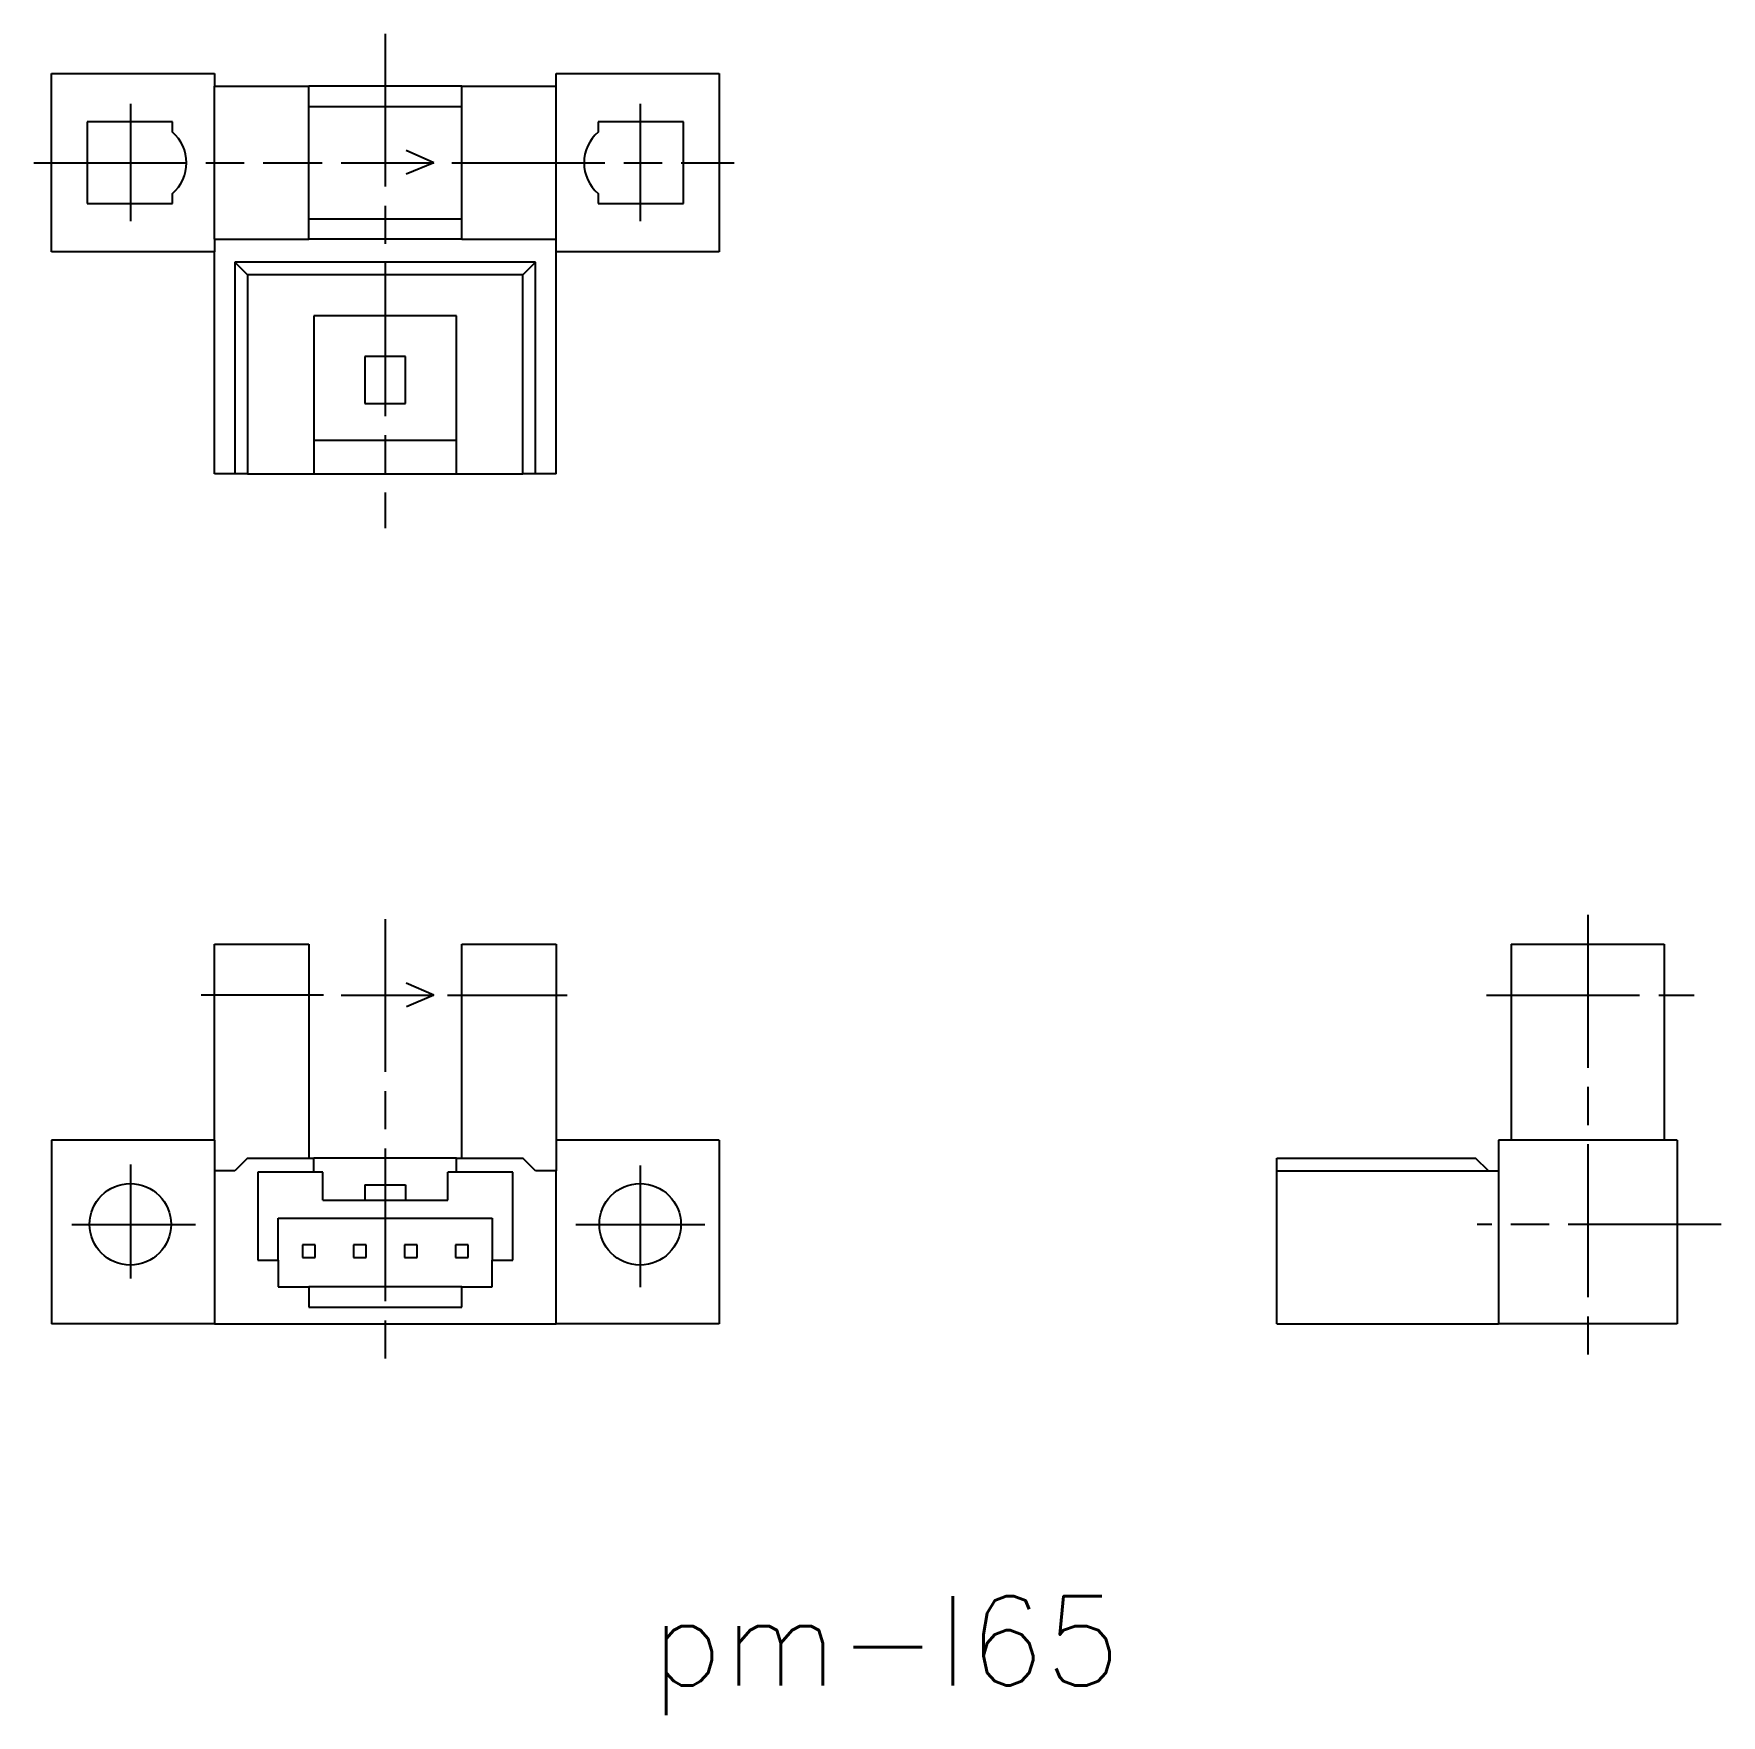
# Model space of a CAD drawing. Extents: x 87.1 to 153.3, y 118 to 184.
import ezdxf

# ---------------------------------------------------------------- set-up
doc = ezdxf.new("R2010")
doc.units = 0
doc.linetypes.add('AM_ISO08W050X2', pattern=[9, 6, -0.75, 1.5, -0.75])
doc.layers.get('0').update_dxf_attribs({"linetype": 'CONTINUOUS'})
doc.styles.get("Standard").update_dxf_attribs({"font": 'txt', "bigfont": 'bigfont'})

# ---------------------------------------------------------------- blocks, each defined once
blk = doc.blocks.new('*U3')
at = {"color": 2}
blk.add_text('pm-l65', height=3.5, dxfattribs=at).set_placement((111.304, 119.197))

msp = doc.modelspace()

# ---------------------------------------------------------------- linework, layer by layer
at = {"color": 4, "linetype": 'AM_ISO08W050X2'}
for p, q in [((100.887, 184.009), (100.887, 164.609)), ((90.887, 181.256), (90.887, 176.657)), ((110.887, 181.256), (110.887, 176.657)), ((87.096, 178.946), (98.411, 178.946)), ((103.496, 178.946), (114.572, 178.946)), ((100.887, 149.273), (100.887, 131.911)), ((148.068, 149.433), (148.068, 131.968)), ((98.468, 146.291), (93.661, 146.291)), ((103.331, 146.291), (108.024, 146.291)), ((144.099, 146.291), (152.239, 146.291)), ((90.887, 139.645), (90.887, 135.164)), ((110.887, 139.603), (110.887, 134.832)), ((88.586, 137.291), (93.439, 137.291)), ((108.371, 137.291), (113.431, 137.291)), ((153.304, 137.291), (143.725, 137.291))]:
    msp.add_line(p, q, dxfattribs=at)
at = {"color": 7, "linetype": 'CONTINUOUS'}
for p, q in [((87.787, 175.446), (87.787, 182.446)), ((87.787, 182.446), (94.187, 182.446)), ((94.187, 182.446), (94.187, 181.946)), ((107.587, 182.446), (113.987, 182.446)), ((107.587, 181.946), (107.587, 182.446)), ((113.987, 182.446), (113.987, 175.446)), ((94.187, 175.946), (94.187, 181.946)), ((94.187, 181.946), (97.887, 181.946)), ((97.887, 175.946), (97.887, 181.946)), ((103.887, 181.946), (97.887, 181.946)), ((103.887, 175.946), (103.887, 181.946)), ((103.887, 181.946), (107.587, 181.946)), ((107.587, 175.946), (107.587, 181.946)), ((103.887, 181.146), (97.887, 181.146)), ((92.537, 180.546), (89.187, 180.546)), ((89.187, 180.546), (89.187, 177.346)), ((92.537, 180.153), (92.537, 180.546)), ((112.587, 180.546), (109.237, 180.546)), ((109.237, 180.546), (109.237, 180.153)), ((112.587, 177.346), (112.587, 180.546)), ((92.537, 177.346), (92.537, 177.739)), ((109.237, 177.739), (109.237, 177.346)), ((89.187, 177.346), (92.537, 177.346)), ((109.237, 177.346), (112.587, 177.346)), ((97.887, 176.746), (103.887, 176.746)), ((94.187, 175.946), (97.887, 175.946)), ((94.187, 175.946), (94.187, 175.446)), ((103.887, 175.946), (97.887, 175.946)), ((103.887, 175.946), (107.587, 175.946)), ((107.587, 175.446), (107.587, 175.946)), ((94.187, 175.446), (87.787, 175.446)), ((94.187, 166.746), (94.187, 175.446)), ((106.787, 175.046), (94.987, 175.046)), ((94.987, 175.046), (95.487, 174.546)), ((94.987, 175.046), (94.987, 166.746)), ((106.787, 175.046), (106.287, 174.546)), ((106.787, 166.746), (106.787, 175.046)), ((113.987, 175.446), (107.587, 175.446)), ((107.587, 166.746), (107.587, 175.446)), ((106.287, 174.546), (95.487, 174.546)), ((95.487, 174.546), (95.487, 166.746)), ((106.287, 166.746), (106.287, 174.546)), ((103.687, 172.946), (98.087, 172.946)), ((98.087, 172.946), (98.087, 166.746)), ((103.687, 166.746), (103.687, 172.946)), ((101.687, 171.346), (100.087, 171.346)), ((100.087, 171.346), (100.087, 169.506)), ((101.687, 169.506), (101.687, 171.346)), ((100.087, 169.506), (101.687, 169.506)), ((103.687, 168.046), (98.087, 168.046)), ((94.987, 166.746), (94.187, 166.746)), ((95.487, 166.746), (94.987, 166.746)), ((95.487, 166.746), (98.087, 166.746)), ((98.087, 166.746), (103.687, 166.746)), ((103.687, 166.746), (106.287, 166.746)), ((106.787, 166.746), (106.287, 166.746)), ((107.587, 166.746), (106.787, 166.746)), ((94.187, 140.591), (94.187, 148.291)), ((94.187, 148.291), (97.887, 148.291)), ((97.887, 148.291), (97.887, 139.891)), ((103.887, 148.291), (107.587, 148.291)), ((103.887, 139.891), (103.887, 148.291)), ((107.587, 148.291), (107.587, 140.591)), ((145.068, 148.291), (151.068, 148.291)), ((145.068, 148.291), (145.068, 140.591)), ((151.068, 148.291), (151.068, 140.591)), ((87.787, 140.591), (87.787, 133.391)), ((94.187, 140.591), (87.787, 140.591)), ((94.187, 140.591), (94.187, 139.391)), ((107.587, 140.591), (107.587, 139.391)), ((113.987, 140.591), (107.587, 140.591)), ((113.987, 140.591), (113.987, 133.391)), ((151.568, 140.591), (144.568, 140.591)), ((144.568, 140.591), (144.568, 133.391)), ((151.568, 140.591), (151.568, 133.391)), ((95.487, 139.891), (94.987, 139.391)), ((95.487, 139.891), (98.087, 139.891)), ((98.087, 139.341), (98.087, 139.891)), ((103.687, 139.891), (98.087, 139.891)), ((103.687, 139.891), (106.287, 139.891)), ((103.687, 139.341), (103.687, 139.891)), ((106.787, 139.391), (106.287, 139.891)), ((135.868, 139.891), (143.668, 139.891)), ((135.868, 139.391), (135.868, 139.891)), ((144.168, 139.391), (143.668, 139.891)), ((94.987, 139.391), (94.187, 139.391)), ((94.187, 139.391), (94.187, 133.391)), ((95.887, 139.341), (95.887, 135.891)), ((98.087, 139.341), (95.887, 139.341)), ((98.437, 139.341), (98.087, 139.341)), ((98.437, 138.241), (98.437, 139.341)), ((103.337, 138.241), (103.337, 139.341)), ((103.687, 139.341), (103.337, 139.341)), ((105.887, 139.341), (103.687, 139.341)), ((105.887, 135.891), (105.887, 139.341)), ((107.587, 139.391), (106.787, 139.391)), ((107.587, 133.391), (107.587, 139.391)), ((135.868, 133.391), (135.868, 139.391)), ((135.868, 139.391), (144.568, 139.391)), ((100.087, 138.841), (100.087, 138.241)), ((100.087, 138.841), (101.687, 138.841)), ((101.687, 138.841), (101.687, 138.241)), ((98.437, 138.241), (103.337, 138.241)), ((96.687, 137.541), (105.087, 137.541)), ((96.687, 135.891), (96.687, 137.541)), ((105.087, 137.541), (105.087, 135.891)), ((98.137, 136.491), (97.637, 136.491)), ((97.637, 136.491), (97.637, 135.991)), ((98.137, 135.991), (98.137, 136.491)), ((100.137, 136.491), (99.637, 136.491)), ((99.637, 136.491), (99.637, 135.991)), ((100.137, 135.991), (100.137, 136.491)), ((102.137, 136.491), (101.637, 136.491)), ((101.637, 136.491), (101.637, 135.991)), ((102.137, 135.991), (102.137, 136.491)), ((104.137, 136.491), (103.637, 136.491)), ((103.637, 136.491), (103.637, 135.991)), ((104.137, 135.991), (104.137, 136.491)), ((95.887, 135.891), (96.687, 135.891)), ((96.687, 135.891), (96.687, 134.841)), ((97.637, 135.991), (98.137, 135.991)), ((99.637, 135.991), (100.137, 135.991)), ((101.637, 135.991), (102.137, 135.991)), ((103.637, 135.991), (104.137, 135.991)), ((105.087, 134.841), (105.087, 135.891)), ((105.087, 135.891), (105.887, 135.891)), ((96.687, 134.841), (97.887, 134.841)), ((97.887, 134.841), (97.887, 134.041)), ((103.887, 134.841), (97.887, 134.841)), ((103.887, 134.041), (103.887, 134.841)), ((103.887, 134.841), (105.087, 134.841)), ((97.887, 134.041), (103.887, 134.041)), ((94.187, 133.391), (87.787, 133.391)), ((94.187, 133.391), (107.587, 133.391)), ((113.987, 133.391), (107.587, 133.391)), ((135.868, 133.391), (144.568, 133.391)), ((151.568, 133.391), (144.568, 133.391))]:
    msp.add_line(p, q, dxfattribs=at)
at = {"color": 2}
for p, q in [((102.797, 178.946), (101.713, 179.423)), ((102.797, 178.946), (101.713, 179.423)), ((99.158, 178.946), (102.797, 178.946)), ((99.158, 178.946), (102.797, 178.946)), ((102.797, 178.946), (101.713, 178.498)), ((102.797, 178.946), (101.713, 178.498)), ((102.797, 146.291), (101.705, 146.75)), ((99.158, 146.291), (102.797, 146.291)), ((102.797, 146.291), (101.72, 145.825))]:
    msp.add_line(p, q, dxfattribs=at)
at = {"color": 7, "linetype": 'CONTINUOUS'}
for centre in [(90.887, 137.291), (110.887, 137.291)]:
    msp.add_circle(centre, 1.6, dxfattribs=at)
for centre, start, end in [((91.487, 178.946), 311.0145, 48.9855), ((110.287, 178.946), 131.0145, 228.9855)]:
    msp.add_arc(centre, 1.6, start, end, dxfattribs=at)

# ---------------------------------------------------------------- block references
msp.add_blockref('*U3', (0, 0))

doc.saveas('drawing.dxf')
